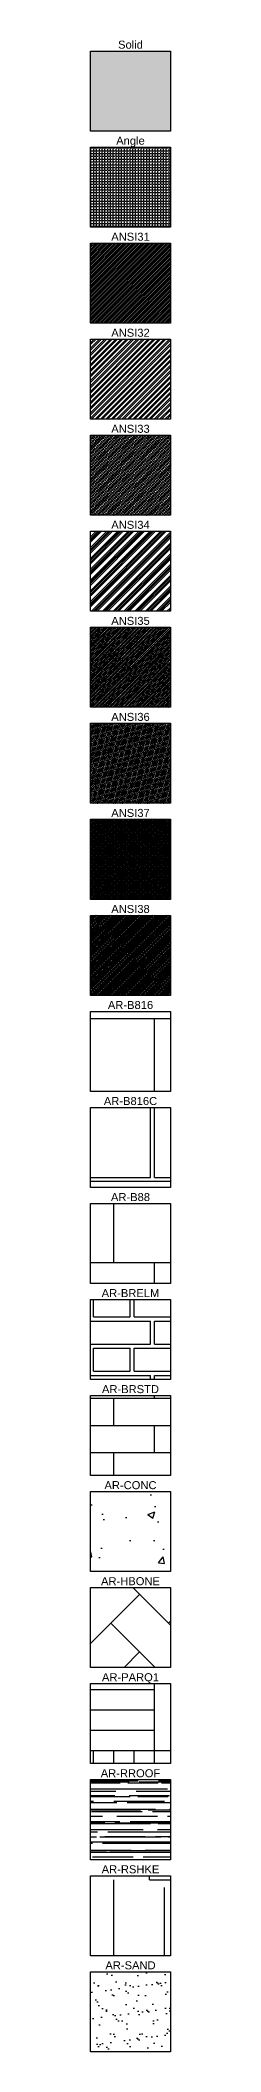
# Model space of a CAD drawing. Header units: millimetres. Extents: x -792 to -548, y -18681 to 1226.
# Drawn here: x -769 to -569, y -3801 to 1226 of the extents above; entities that cross this region are included whole.
import ezdxf
from ezdxf.enums import TextEntityAlignment as Align

# ---------------------------------------------------------------- set-up
doc = ezdxf.new("R2010")
doc.units = ezdxf.units.MM
doc.styles.get("Standard").update_dxf_attribs({"font": 'arial.ttf'})

msp = doc.modelspace()

# ---------------------------------------------------------------- hatches: boundary and pattern name
h = msp.add_hatch(color=256)
h.dxf.hatch_style = 1
h.paths.add_polyline_path([(-769.4, 999.1), (-569.4, 999.1), (-569.4, 1199.1), (-769.4, 1199.1)])
h = msp.add_hatch()
h.set_pattern_fill('ANGLE', color=256)
h.set_pattern_definition([(0, (0, 0), (0, 6.985), [5.08, -1.905]), (90, (0, 0), (-6.985, 4e-16), [5.08, -1.905])])
h.paths.add_polyline_path([(-769.4, 759.1), (-569.4, 759.1), (-569.4, 959.1), (-769.4, 959.1)])
h = msp.add_hatch()
h.set_pattern_fill('ANSI31', color=256)
h.paths.add_polyline_path([(-769.4, 519.1), (-569.4, 519.1), (-569.4, 719.1), (-769.4, 719.1)])
h = msp.add_hatch()
h.set_pattern_fill('ANSI32', color=256)
h.paths.add_polyline_path([(-769.4, 279.1), (-569.4, 279.1), (-569.4, 479.1), (-769.4, 479.1)])
h = msp.add_hatch()
h.set_pattern_fill('ANSI33', color=256)
h.paths.add_polyline_path([(-769.4, 39.1), (-569.4, 39.1), (-569.4, 239.1), (-769.4, 239.1)])
h = msp.add_hatch()
h.set_pattern_fill('ANSI34', color=256)
h.paths.add_polyline_path([(-769.4, -200.9), (-569.4, -200.9), (-569.4, -0.9), (-769.4, -0.9)])
h = msp.add_hatch()
h.set_pattern_fill('ANSI35', color=256)
h.paths.add_polyline_path([(-769.4, -440.9), (-569.4, -440.9), (-569.4, -240.9), (-769.4, -240.9)])
h = msp.add_hatch()
h.set_pattern_fill('ANSI36', color=256)
h.paths.add_polyline_path([(-769.4, -680.9), (-569.4, -680.9), (-569.4, -480.9), (-769.4, -480.9)])
h = msp.add_hatch()
h.set_pattern_fill('ANSI37', color=256)
h.paths.add_polyline_path([(-769.4, -920.9), (-569.4, -920.9), (-569.4, -720.9), (-769.4, -720.9)])
h = msp.add_hatch()
h.set_pattern_fill('ANSI38', color=256)
h.paths.add_polyline_path([(-769.4, -1160.9), (-569.4, -1160.9), (-569.4, -960.9), (-769.4, -960.9)])
h = msp.add_hatch()
h.set_pattern_fill('AR-B816', color=256)
h.paths.add_polyline_path([(-769.4, -1400.9), (-569.4, -1400.9), (-569.4, -1200.9), (-769.4, -1200.9)])
h = msp.add_hatch()
h.set_pattern_fill('AR-B816C', color=256)
h.paths.add_polyline_path([(-569.4, -1440.9), (-769.4, -1440.9), (-769.4, -1640.9), (-569.4, -1640.9)])
h = msp.add_hatch()
h.set_pattern_fill('AR-B88', color=256)
h.paths.add_polyline_path([(-769.4, -1880.9), (-569.4, -1880.9), (-569.4, -1680.9), (-769.4, -1680.9)])
h = msp.add_hatch()
h.set_pattern_fill('AR-BRELM', color=256)
h.paths.add_polyline_path([(-769.4, -2120.9), (-569.4, -2120.9), (-569.4, -1920.9), (-769.4, -1920.9)])
h = msp.add_hatch()
h.set_pattern_fill('AR-BRSTD', color=256)
h.paths.add_polyline_path([(-569.4, -2160.9), (-769.4, -2160.9), (-769.4, -2360.9), (-569.4, -2360.9)])
h = msp.add_hatch()
h.set_pattern_fill('AR-CONC', color=256)
h.paths.add_polyline_path([(-769.4, -2600.9), (-569.4, -2600.9), (-569.4, -2400.9), (-769.4, -2400.9)])
h = msp.add_hatch()
h.set_pattern_fill('AR-HBONE', color=256)
h.paths.add_polyline_path([(-769.4, -2840.9), (-569.4, -2840.9), (-569.4, -2640.9), (-769.4, -2640.9)])
h = msp.add_hatch()
h.set_pattern_fill('AR-PARQ1', color=256)
h.paths.add_polyline_path([(-769.4, -3080.9), (-569.4, -3080.9), (-569.4, -2880.9), (-769.4, -2880.9)])
h = msp.add_hatch()
h.set_pattern_fill('AR-RROOF', color=256)
h.paths.add_polyline_path([(-769.4, -3320.9), (-569.4, -3320.9), (-569.4, -3120.9), (-769.4, -3120.9)])
h = msp.add_hatch()
h.set_pattern_fill('AR-RSHKE', color=256)
h.paths.add_polyline_path([(-769.4, -3560.9), (-569.4, -3560.9), (-569.4, -3360.9), (-769.4, -3360.9)])
h = msp.add_hatch()
h.set_pattern_fill('AR-SAND', color=256)
h.paths.add_polyline_path([(-769.4, -3800.9), (-569.4, -3800.9), (-569.4, -3600.9), (-769.4, -3600.9)])

# ---------------------------------------------------------------- linework, layer by layer
for points in [[(-769.4, 1199.1), (-569.4, 1199.1), (-569.4, 999.1), (-769.4, 999.1)], [(-769.4, 959.1), (-569.4, 959.1), (-569.4, 759.1), (-769.4, 759.1)], [(-769.4, 719.1), (-569.4, 719.1), (-569.4, 519.1), (-769.4, 519.1)], [(-769.4, 479.1), (-569.4, 479.1), (-569.4, 279.1), (-769.4, 279.1)], [(-769.4, 239.1), (-569.4, 239.1), (-569.4, 39.1), (-769.4, 39.1)], [(-769.4, -0.9), (-569.4, -0.9), (-569.4, -200.9), (-769.4, -200.9)], [(-769.4, -240.9), (-569.4, -240.9), (-569.4, -440.9), (-769.4, -440.9)], [(-769.4, -480.9), (-569.4, -480.9), (-569.4, -680.9), (-769.4, -680.9)], [(-769.4, -720.9), (-569.4, -720.9), (-569.4, -920.9), (-769.4, -920.9)], [(-769.4, -960.9), (-569.4, -960.9), (-569.4, -1160.9), (-769.4, -1160.9)], [(-769.4, -1200.9), (-569.4, -1200.9), (-569.4, -1400.9), (-769.4, -1400.9)], [(-769.4, -1440.9), (-569.4, -1440.9), (-569.4, -1640.9), (-769.4, -1640.9)], [(-769.4, -1680.9), (-569.4, -1680.9), (-569.4, -1880.9), (-769.4, -1880.9)], [(-769.4, -1920.9), (-569.4, -1920.9), (-569.4, -2120.9), (-769.4, -2120.9)], [(-769.4, -2160.9), (-569.4, -2160.9), (-569.4, -2360.9), (-769.4, -2360.9)], [(-769.4, -2400.9), (-569.4, -2400.9), (-569.4, -2600.9), (-769.4, -2600.9)], [(-769.4, -2640.9), (-569.4, -2640.9), (-569.4, -2840.9), (-769.4, -2840.9)], [(-769.4, -2880.9), (-569.4, -2880.9), (-569.4, -3080.9), (-769.4, -3080.9)], [(-769.4, -3120.9), (-569.4, -3120.9), (-569.4, -3320.9), (-769.4, -3320.9)], [(-769.4, -3360.9), (-569.4, -3360.9), (-569.4, -3560.9), (-769.4, -3560.9)], [(-769.4, -3600.9), (-569.4, -3600.9), (-569.4, -3800.9), (-769.4, -3800.9)]]:
    msp.add_lwpolyline(points, close=True)

# ---------------------------------------------------------------- texts
for s, p in [('Solid', (-669.4, 1199.1)), ('Angle', (-669.4, 959.1)), ('ANSI31', (-669.4, 719.1)), ('ANSI32', (-669.4, 479.1)), ('ANSI33', (-669.4, 239.1)), ('ANSI34', (-669.4, -0.9)), ('ANSI35', (-669.4, -240.9)), ('ANSI36', (-669.4, -480.9)), ('ANSI37', (-669.4, -720.9)), ('ANSI38', (-669.4, -960.9)), ('AR-B816', (-669.4, -1200.9)), ('AR-B816С', (-669.4, -1440.9)), ('AR-B88', (-669.4, -1680.9)), ('AR-BRELM', (-669.4, -1920.9)), ('AR-BRSTD', (-669.4, -2160.9)), ('AR-CONC', (-669.4, -2400.9)), ('AR-HBONE', (-669.4, -2640.9)), ('AR-PARQ1', (-669.4, -2880.9)), ('AR-RROOF', (-669.4, -3120.9)), ('AR-RSHKE', (-669.4, -3360.9)), ('AR-SAND', (-669.4, -3600.9))]:
    msp.add_text(s, height=20).set_placement(p, align=Align.BOTTOM_CENTER)

doc.saveas('drawing.dxf')
